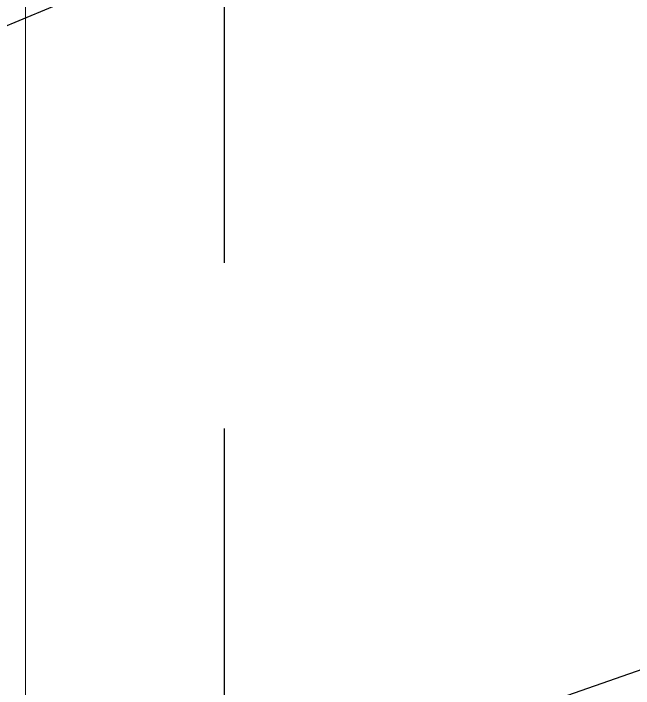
# Model space of a CAD drawing. Header units: inches. Extents: x 258415 to 640093, y 441672 to 945769.
# Drawn here: x 320877 to 320970.4, y 460984.7 to 461086.4 of the extents above; entities that cross this region are included whole.
import ezdxf

# ---------------------------------------------------------------- set-up
doc = ezdxf.new("R2010")
doc.units = ezdxf.units.IN
doc.header["$MEASUREMENT"] = 0
doc.linetypes.add('DASHED2', pattern=[0.375, 0.25, -0.125])
doc.layers.add('CQ Marble', color=6, linetype='Continuous', lineweight=0)
doc.layers.add('CQ section wall', color=3, linetype='Continuous')
doc.layers.add('CQ_callout', color=34, linetype='Continuous')
doc.styles.get("Standard").update_dxf_attribs({"font": 'arial.ttf'})
doc.dimstyles.get("Standard").update_dxf_attribs({"dimtxt": 0.18, "dimasz": 0.18, "dimexe": 0.18, "dimexo": 0.0625, "dimgap": 0.09, "dimtad": 0, "dimtih": 1, "dimtoh": 1, "dimdec": 4, "dimzin": 0, "dimdsep": 46, "dimtxsty": 'Standard', "dimcen": 0.09, "dimadec": 0, "dimazin": 0, "dimtfac": 1, "dimtdec": 4, "dimtofl": 0, "dimtmove": 0, "dimatfit": 3, "dimfxl": 1, "dimtolj": 1, "dimtzin": 0, "dimarcsym": 0})

msp = doc.modelspace()

# ---------------------------------------------------------------- linework, layer by layer
at = {"layer": 'CQ Marble', "lineweight": 0, "ltscale": 1000}
for p, q in [((320878.818, 459723.855, 0), (320878.818, 462131.784, 0)), ((320878.818, 462131.784, 0), (320878.818, 459723.855, 0))]:
    msp.add_line(p, q, dxfattribs=at)
at = {"layer": 'CQ section wall', "color": 251, "linetype": 'DASHED2', "ltscale": 200}
msp.add_line((320908.818, 459623.855, 0), (320908.818, 462161.784, 0), dxfattribs=at)

# ---------------------------------------------------------------- leaders
at = {"layer": 'CQ_callout'}
for points in [[(320049.45, 460738.665, 0), (321672.985, 461418.187, 0), (321874.388, 461418.187, 0)], [(320813.767, 460932.621, 0), (321672.985, 461231.502, 0), (321874.388, 461231.502, 0)]]:
    msp.add_leader(points, dimstyle='Standard', override={"dimasz": 10, "dimldrblk": 'Dot', "dimfxl": 0.1, "dimarcsym": 2}, dxfattribs=at)

doc.saveas('drawing.dxf')
